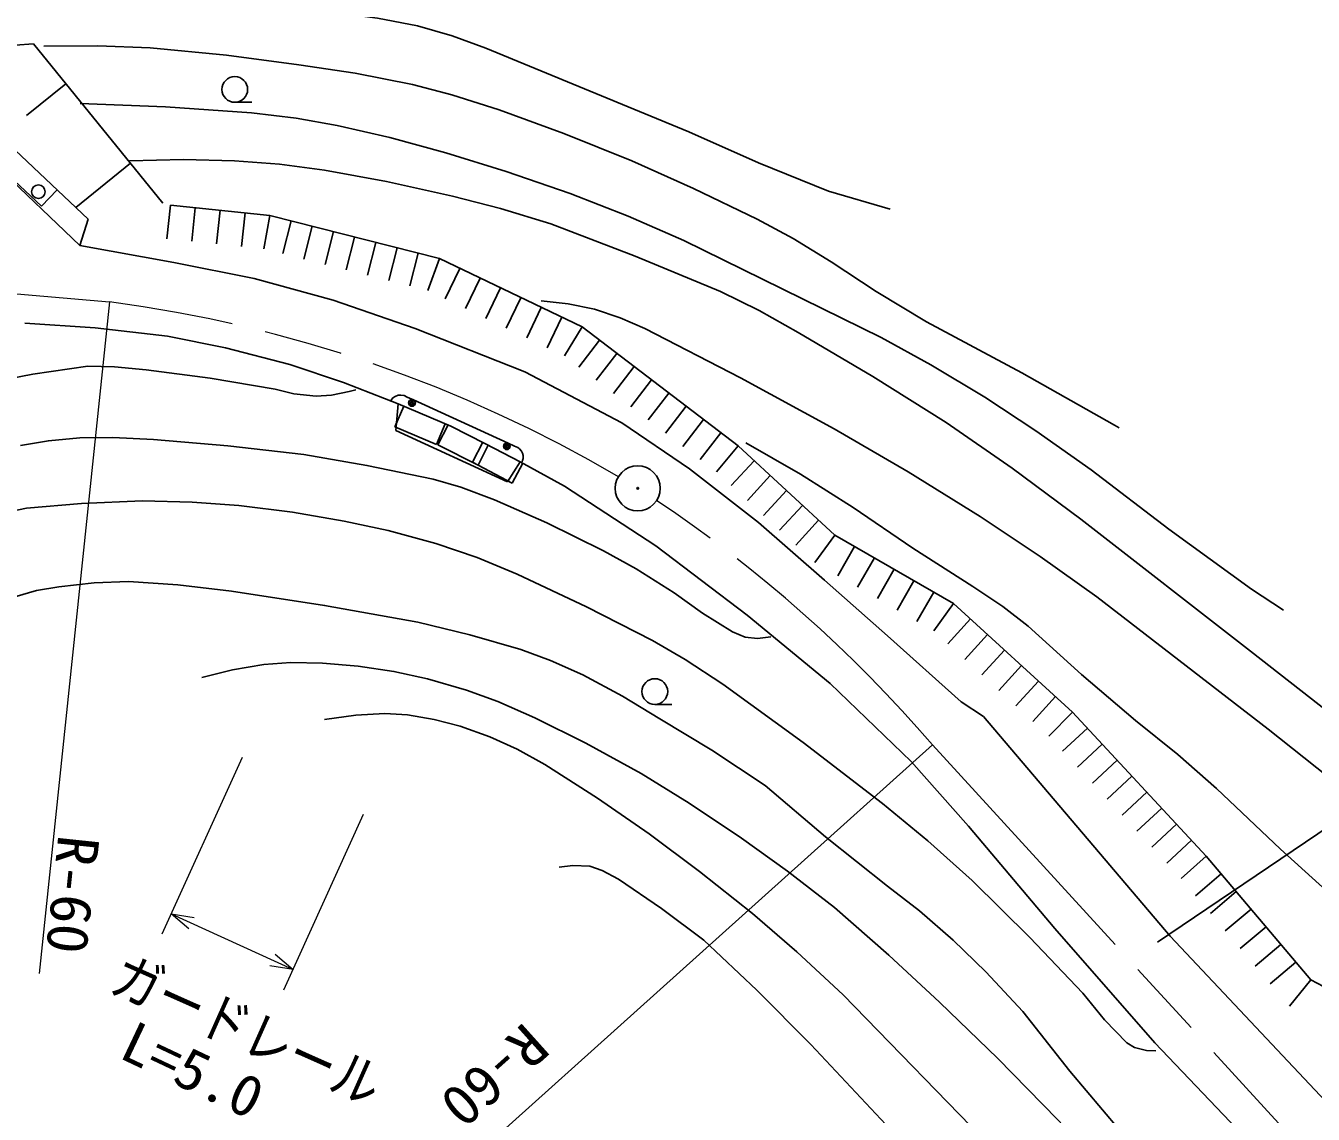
# Model space of a CAD drawing. Units: millimetres on the paper. Extents: x 40 to 680, y 20 to 380.
# Drawn here: x 114.7 to 171.8, y 290.1 to 338.4 of the extents above; entities that cross this region are included whole.
import ezdxf
from ezdxf.enums import TextEntityAlignment as Align

# ---------------------------------------------------------------- set-up
doc = ezdxf.new("R2010")
doc.units = ezdxf.units.MM
doc.linetypes.add('CHAIN', pattern=[18.5, 12, -1.5, 3.5, -1.5])
for name, color, linetype, lineweight in [('M-BGD', 7, 'Continuous', 25), ('M-BMK', 2, 'CHAIN', 13), ('M-BMK-SRVR', 3, 'Continuous', 25), ('M-STR-HTXT', 7, 'Continuous', 13), ('M-STR-STRC', 7, 'Continuous', 25)]:
    doc.layers.add(name, color=color, linetype=linetype, lineweight=lineweight)
doc.styles.add('ＭＳ ゴシック', font='')
doc.styles.get('ＭＳ ゴシック').set_extended_font_data('MS Gothic')

msp = doc.modelspace()

# ---------------------------------------------------------------- linework, layer by layer
at = {"layer": 'M-BGD'}
for p, q in [((107.251, 337.026), (115.029, 337.57)), ((115.029, 337.57), (120.758, 330.503)), ((116.461, 335.803), (114.722, 334.393)), ((123.957, 334.977), (124.707, 334.977)), ((113.231, 333.765), (117.454, 329.792)), ((117.078, 328.621), (112.52, 332.97)), ((119.326, 332.27), (116.906, 330.308)), ((113.929, 331.735), (115.386, 330.365)), ((115.386, 330.365), (116.071, 331.093)), ((121.098, 330.416), (120.942, 328.924)), ((121.098, 330.416), (125.517, 329.954)), ((122.203, 330.3), (122.047, 328.808)), ((117.454, 329.792), (117.078, 328.621)), ((123.308, 330.185), (123.152, 328.693)), ((124.413, 330.069), (124.257, 328.577)), ((125.517, 329.954), (125.254, 328.477)), ((125.517, 329.954), (133.037, 328.041)), ((126.457, 329.715), (126.087, 328.261)), ((127.397, 329.476), (127.027, 328.022)), ((128.337, 329.237), (127.967, 327.783)), ((117.078, 328.621), (121.26, 327.869)), ((129.277, 328.997), (128.907, 327.544)), ((130.217, 328.758), (129.847, 327.305)), ((131.157, 328.519), (130.787, 327.066)), ((132.097, 328.28), (131.727, 326.826)), ((133.037, 328.041), (132.525, 326.631)), ((133.037, 328.041), (139.369, 325.007)), ((121.26, 327.869), (124.814, 327.158)), ((133.941, 327.608), (133.293, 326.255)), ((124.814, 327.158), (128.327, 326.196)), ((134.846, 327.174), (134.198, 325.821)), ((135.75, 326.741), (135.102, 325.388)), ((136.655, 326.307), (136.007, 324.955)), ((128.327, 326.196), (131.965, 324.941)), ((137.559, 325.874), (136.911, 324.521)), ((117.769, 324.976), (114.641, 325.176)), ((138.464, 325.44), (137.816, 324.088)), ((120.972, 324.601), (117.769, 324.976)), ((123.549, 324.076), (120.972, 324.601)), ((131.965, 324.941), (136.824, 323.018)), ((139.369, 325.007), (138.586, 323.727)), ((139.369, 325.007), (146.294, 319.73)), ((126.401, 323.35), (123.549, 324.076)), ((140.138, 324.421), (139.229, 323.228)), ((140.908, 323.834), (139.999, 322.641)), ((128.778, 322.549), (126.401, 323.35)), ((136.824, 323.018), (141.131, 320.76)), ((141.677, 323.248), (140.768, 322.055)), ((131.212, 321.604), (128.778, 322.549)), ((142.447, 322.662), (141.538, 321.469)), ((130.859, 321.694), (130.892, 321.767)), ((130.892, 321.767), (130.978, 321.86)), ((130.978, 321.86), (131.074, 321.926)), ((131.074, 321.926), (131.207, 321.975)), ((131.207, 321.975), (131.323, 321.988)), ((131.323, 321.988), (131.467, 321.966)), ((131.467, 321.966), (131.612, 321.9)), ((131.612, 321.9), (131.885, 321.775)), ((131.885, 321.775), (136.094, 319.851)), ((143.216, 322.075), (142.307, 320.882)), ((131.457, 321.5), (131.065, 320.58)), ((131.098, 320.421), (131.212, 321.604)), ((131.212, 321.604), (133.541, 320.611)), ((143.986, 321.489), (143.077, 320.296)), ((131.065, 320.58), (132.904, 319.796)), ((132.904, 319.796), (133.297, 320.716)), ((133.422, 320.672), (132.971, 319.78)), ((133.541, 320.611), (135.088, 319.829)), ((141.131, 320.76), (144.142, 318.711)), ((144.755, 320.903), (143.846, 319.71)), ((136.061, 318.13), (131.098, 320.421)), ((145.525, 320.317), (144.616, 319.123)), ((132.971, 319.78), (134.755, 318.876)), ((134.966, 319.893), (134.501, 319.007)), ((134.755, 318.876), (135.207, 319.768)), ((135.088, 319.829), (136.615, 319.027)), ((136.094, 319.851), (136.366, 319.726)), ((136.366, 319.726), (136.512, 319.66)), ((136.512, 319.66), (136.595, 319.6)), ((136.595, 319.6), (136.679, 319.496)), ((136.679, 319.496), (136.727, 319.408)), ((136.727, 319.408), (136.748, 319.31)), ((146.294, 319.73), (145.33, 318.581)), ((146.294, 319.73), (150.582, 315.773)), ((134.501, 319.007), (136.272, 318.078)), ((136.615, 319.027), (136.061, 318.13)), ((136.272, 318.078), (136.737, 318.963)), ((138.594, 317.948), (136.615, 319.027)), ((136.729, 319.077), (136.704, 319.022)), ((136.753, 319.176), (136.729, 319.077)), ((136.748, 319.31), (136.753, 319.176)), ((147.009, 319.071), (145.991, 317.968)), ((144.142, 318.711), (147.194, 316.327)), ((147.723, 318.411), (146.706, 317.309)), ((142.648, 315.299), (138.594, 317.948)), ((148.438, 317.752), (147.42, 316.649)), ((149.152, 317.092), (148.135, 315.99)), ((147.194, 316.327), (150.122, 313.776)), ((149.867, 316.432), (148.85, 315.33)), ((150.582, 315.773), (149.693, 314.564)), ((150.582, 315.773), (155.858, 312.739)), ((146.702, 312.218), (142.648, 315.299)), ((151.461, 315.267), (150.713, 313.967)), ((152.34, 314.761), (151.593, 313.461)), ((153.22, 314.256), (152.472, 312.955)), ((150.122, 313.776), (152.923, 311.309)), ((154.099, 313.75), (153.352, 312.45)), ((154.979, 313.244), (154.231, 311.944)), ((155.858, 312.739), (154.974, 311.527)), ((155.858, 312.739), (161.135, 307.924)), ((150.377, 309.192), (146.702, 312.218)), ((156.612, 312.051), (155.601, 310.943)), ((152.923, 311.309), (156.185, 308.382)), ((157.366, 311.363), (156.355, 310.255)), ((158.12, 310.675), (157.109, 309.567)), ((158.873, 309.987), (157.862, 308.879)), ((153.974, 305.73), (150.377, 309.192)), ((159.627, 309.299), (158.616, 308.191)), ((160.381, 308.612), (159.37, 307.504)), ((142.598, 308.263), (143.348, 308.263)), ((156.185, 308.382), (157.189, 307.723)), ((157.189, 307.723), (165.468, 297.98)), ((161.135, 307.924), (160.079, 306.859)), ((161.135, 307.924), (167.071, 301.526)), ((161.795, 307.213), (160.695, 306.193)), ((162.454, 306.502), (161.354, 305.482)), ((156.514, 302.865), (153.974, 305.73)), ((163.114, 305.791), (162.014, 304.771)), ((163.773, 305.08), (162.674, 304.06)), ((164.433, 304.369), (163.333, 303.349)), ((165.092, 303.658), (163.993, 302.638)), ((160.351, 298.325), (156.514, 302.865)), ((165.752, 302.948), (164.652, 301.927)), ((166.412, 302.237), (165.312, 301.216)), ((167.071, 301.526), (165.949, 300.531)), ((167.071, 301.526), (171.709, 296.045)), ((167.734, 300.743), (166.589, 299.774)), ((168.396, 299.96), (167.251, 298.991)), ((169.059, 299.177), (167.914, 298.208)), ((164.783, 293.244), (160.351, 298.325)), ((169.721, 298.394), (168.576, 297.425)), ((165.468, 297.98), (172.836, 290.16)), ((170.384, 297.611), (169.239, 296.642)), ((171.046, 296.828), (169.901, 295.859)), ((171.709, 296.045), (170.765, 294.879)), ((171.709, 296.045), (175.402, 294.066)), ((169.702, 288.11), (164.783, 293.244))]:
    msp.add_line(p, q, dxfattribs=at)
for points in [[(109.288, 339.242), (111.277, 339.432), (113.241, 339.507), (122.877, 339.324), (125.675, 339.19), (128.507, 338.945), (130.296, 338.709), (132.063, 338.363), (133.598, 337.926), (135.103, 337.384), (144.106, 333.667), (147.203, 332.287), (150.301, 331.034), (153.044, 330.239)], [(115.477, 337.464), (117.878, 337.487), (120.2, 337.4), (123.585, 337.064), (126.799, 336.646), (129.296, 336.263), (131.847, 335.764), (133.589, 335.307), (135.685, 334.637), (138.563, 333.587), (141.575, 332.375), (144.317, 331.159), (147.145, 329.787), (148.731, 328.934), (150.424, 327.902), (152.424, 326.575), (154.647, 325.232), (158.884, 322.97), (162.992, 320.656), (163.21, 320.53)], [(117.089, 334.921), (120.886, 334.768), (124.704, 334.508), (126.689, 334.268), (128.498, 333.952), (130.838, 333.414), (133.329, 332.732), (136.007, 331.91), (138.842, 330.931), (141.414, 329.925), (143.892, 328.843), (152.642, 324.537), (154.84, 323.333), (157.239, 321.889), (159.507, 320.4), (161.954, 318.664), (165.403, 316.039), (169.082, 313.38), (170.492, 312.439)], [(119.285, 332.378), (121.685, 332.435), (123.945, 332.386), (125.941, 332.233), (127.937, 331.972), (130.689, 331.459), (133.621, 330.807), (135.755, 330.269), (137.985, 329.591), (141.719, 328.156), (145.509, 326.582), (147.222, 325.736), (148.966, 324.758), (152.275, 322.806), (155.529, 320.762), (158.449, 318.736), (161.508, 316.482), (169.035, 310.63), (172.557, 307.876)], [(137.549, 326.168), (138.745, 326.038), (139.92, 325.799), (141.053, 325.419), (142.159, 324.938), (146.402, 322.75), (150.553, 320.494), (153.839, 318.584), (157.041, 316.604), (159.704, 314.829), (162.219, 313.032), (169.818, 307.164), (172.482, 305.051), (175.112, 302.835), (182.378, 296.499), (183.562, 295.668)], [(112.465, 322.42), (115.003, 322.918), (117.43, 323.266), (118.623, 323.241), (120.018, 323.102), (122.862, 322.742), (125.749, 322.246), (126.577, 322.046), (127.575, 321.938), (128.243, 321.98), (129.027, 322.143), (129.336, 322.224)], [(114.443, 319.749), (115.689, 319.961), (117.084, 320.087), (118.547, 320.107), (120.345, 320.019), (123.654, 319.737), (127.017, 319.343), (129.825, 318.868), (132.765, 318.258), (133.987, 317.9), (135.483, 317.336), (137.807, 316.312), (140.322, 315.082), (141.774, 314.281), (143.463, 313.207), (144.709, 312.314), (146.05, 311.482), (146.607, 311.25), (147.156, 311.193), (147.74, 311.26)], [(146.632, 319.868), (149.062, 318.473), (151.403, 317.001), (154.043, 315.193), (156.705, 313.493), (158.036, 312.608), (159.159, 311.739), (161.528, 309.585), (163.935, 307.544), (165.807, 306.043), (167.528, 304.523), (170.362, 301.832), (173.481, 299.02)], [(113.729, 316.761), (114.708, 316.962), (117.156, 317.172), (119.866, 317.288), (122.065, 317.237), (124.134, 317.086), (126.515, 316.785), (128.805, 316.393), (130.763, 315.974), (132.887, 315.402), (134.714, 314.773), (136.495, 314.047), (139.569, 312.595), (142.492, 311.101), (143.944, 310.261), (145.612, 309.16), (149.177, 306.565), (152.704, 303.866), (154.708, 302.209), (156.678, 300.45), (159.238, 297.919), (161.593, 295.451), (162.555, 294.26), (163.547, 293.241), (163.889, 293.038), (164.412, 292.913), (164.825, 292.897)], [(114.199, 313.04), (115.159, 313.31), (116.154, 313.477), (117.725, 313.659), (119.242, 313.721), (121.437, 313.567), (123.815, 313.292), (127.941, 312.656), (132.078, 311.915), (134.395, 311.35), (136.655, 310.693), (137.97, 310.214), (139.399, 309.576), (141.165, 308.634), (142.826, 307.627), (145.13, 306.225), (147.49, 304.659), (150.172, 302.391), (152.923, 300.201), (154.347, 299.099), (155.835, 297.804), (157.288, 296.393), (158.925, 294.639), (161.017, 291.985), (163.182, 289.413)], [(122.497, 309.448), (123.857, 309.791), (125.251, 310.035), (126.449, 310.117), (127.853, 310.095), (129.434, 309.96), (131.017, 309.722), (132.515, 309.397), (134.246, 308.897), (135.631, 308.395), (137.278, 307.67), (139.539, 306.541), (141.993, 305.195), (144.122, 303.884), (146.449, 302.327), (148.489, 300.868), (150.57, 299.244), (152.983, 297.142), (155.228, 295.055), (157.814, 292.551), (160.463, 289.838), (162.867, 287.309), (165.244, 284.652), (167.193, 282.622)], [(127.935, 307.594), (129.326, 307.791), (130.619, 307.863), (131.617, 307.798), (132.805, 307.597), (133.953, 307.296), (135.274, 306.827), (136.485, 306.274), (137.711, 305.597), (140.049, 304.103), (142.353, 302.512), (144.584, 300.852), (146.926, 298.977), (148.9, 297.284), (150.955, 295.382), (157.663, 288.482), (160.275, 285.602), (162.922, 282.854), (165.397, 280.605), (168.003, 278.411), (170.529, 276.831), (173.27, 275.246)], [(138.352, 301.043), (138.958, 301.114), (139.71, 301.077), (140.268, 300.897), (140.979, 300.51), (142.896, 299.211), (144.769, 297.804), (147.123, 295.579), (149.514, 293.177), (156.179, 286.069), (159.092, 282.843), (162.228, 279.53), (163.541, 278.289), (165.218, 276.864), (166.915, 275.563), (168.884, 274.19), (170.472, 273.17), (172.217, 272.19)]]:
    msp.add_lwpolyline(points, dxfattribs=at)
for centre, radius in [((123.957, 335.547), 0.57), ((115.244, 331.007), 0.3), ((131.823, 321.639), 0.15), ((131.823, 321.639), 0.09), ((131.823, 321.639), 0.03), ((136.031, 319.715), 0.15), ((136.031, 319.715), 0.09), ((136.031, 319.715), 0.03), ((142.598, 308.833), 0.57)]:
    msp.add_circle(centre, radius, dxfattribs=at)
at = {"layer": 'M-BMK'}
for p, q in [((112.54, 326.636), (118.395, 326.117)), ((154.921, 306.463), (171.137, 288.744))]:
    msp.add_line(p, q, dxfattribs=at)
for centre, start, end in [((110.595, 266.626), 59.57345, 82.53078), ((109.402, 267.373), 40.65468, 56.31944)]:
    msp.add_arc(centre, 60, start, end, dxfattribs=at)
at = {"layer": 'M-BMK-SRVR'}
for radius in [1, 0.04]:
    msp.add_circle((141.839, 317.849), radius, dxfattribs=at)
at = {"layer": 'M-STR-HTXT'}
for p, q in [((118.395, 326.117), (115.279, 296.324)), ((133.731, 287.449), (154.921, 306.463)), ((124.292, 305.911), (120.716, 298.061)), ((126.127, 295.596), (129.676, 303.387)), ((121.925, 298.302), (121.131, 298.971)), ((121.131, 298.971), (122.157, 298.812)), ((121.131, 298.971), (126.542, 296.506)), ((125.748, 297.176), (126.542, 296.506)), ((126.542, 296.506), (125.516, 296.666))]:
    msp.add_line(p, q, dxfattribs=at)
at = {"layer": 'M-STR-STRC'}
msp.add_line((184.519, 310.966), (164.9, 297.712), dxfattribs=at)

# ---------------------------------------------------------------- texts
at = {"layer": 'M-STR-HTXT', "style": 'ＭＳ ゴシック'}
for s, rotation, width, p in [('R-60', 264, 1.05, (115.585, 302.577)), ('ガードレール', 336, 0.85, (118.095, 295.061)), ('L=5.0', 334.7, 1.05, (118.508, 292.118)), ('R-60', 221.9, 1.05, (136.458, 294.625))]:
    msp.add_text(s, height=1.833, rotation=rotation, dxfattribs=dict(at, width=width)).set_placement(p, align=Align.BOTTOM_LEFT)

doc.saveas('drawing.dxf')
